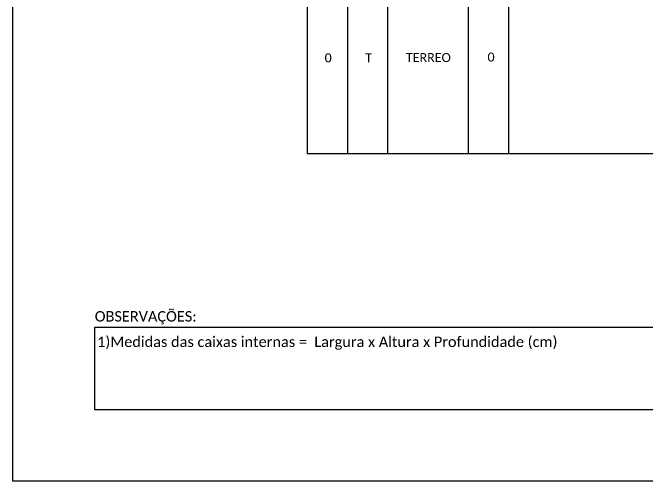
# Model space of a CAD drawing. Extents: x -4 to 1788, y 1 to 595.
# Drawn here: x 947.5 to 1129.6, y 1.3 to 135.7 of the extents above; entities that cross this region are included whole.
import ezdxf
from ezdxf.enums import TextEntityAlignment as Align

# ---------------------------------------------------------------- set-up
doc = ezdxf.new("R2010")
doc.units = 0
doc.styles.add('MtXpl_Calibri', font='calibri.ttf')
doc.styles.add('WMF-Calibri0', font='calibri.ttf')

msp = doc.modelspace()

# ---------------------------------------------------------------- linework, layer by layer
at = {"color": 7}
msp.add_lwpolyline([(947.45, 595.26), (1788.45, 595.26), (1788.45, 1.26), (947.45, 1.26)], close=True, dxfattribs=at)
for points in [[(1031.91, 381.39), (1031.91, 95.27)], [(1055.06, 95.27), (1055.06, 381.39)], [(1089.78, 95.27), (1089.78, 381.39)], [(1043.49, 377.28), (1043.49, 95.27)], [(1078.2, 373.17), (1078.2, 95.27)], [(1031.91, 95.27), (1491.11, 95.27)]]:
    msp.add_lwpolyline(points)
at = {"color": 0}
msp.add_lwpolyline([(971.02, 45.46), (1249.27, 45.46), (1249.27, 21.75), (971.02, 21.75)], close=True, dxfattribs=at)

# ---------------------------------------------------------------- texts
at = {"color": 7, "linetype": 'Continuous', "style": 'WMF-Calibri0'}
msp.add_text('TERREO', height=2.575, dxfattribs=at).set_placement((1060.3, 121.53))
for s, style, p in [('OBSERVAÇÕES:', 'WMF-Calibri0', (971, 47.08)), ('1)Medidas das caixas internas =  Largura x Altura x Profundidade (cm)', 'MtXpl_Calibri', (971.68, 39.78))]:
    msp.add_text(s, height=3, dxfattribs=dict(style=style)).set_placement(p)
at = {"color": 7, "linetype": 'Continuous', "style": 'WMF-Calibri0', "flags": 4}
for tag, p in [('0', (1037.99, 122.74)), ('T', (1049.57, 122.74)), ('0', (1084.73, 122.96))]:
    msp.add_attdef(tag, text='XX', height=2.575, dxfattribs=at).set_placement(p, align=Align.MIDDLE_CENTER)

doc.saveas('drawing.dxf')
